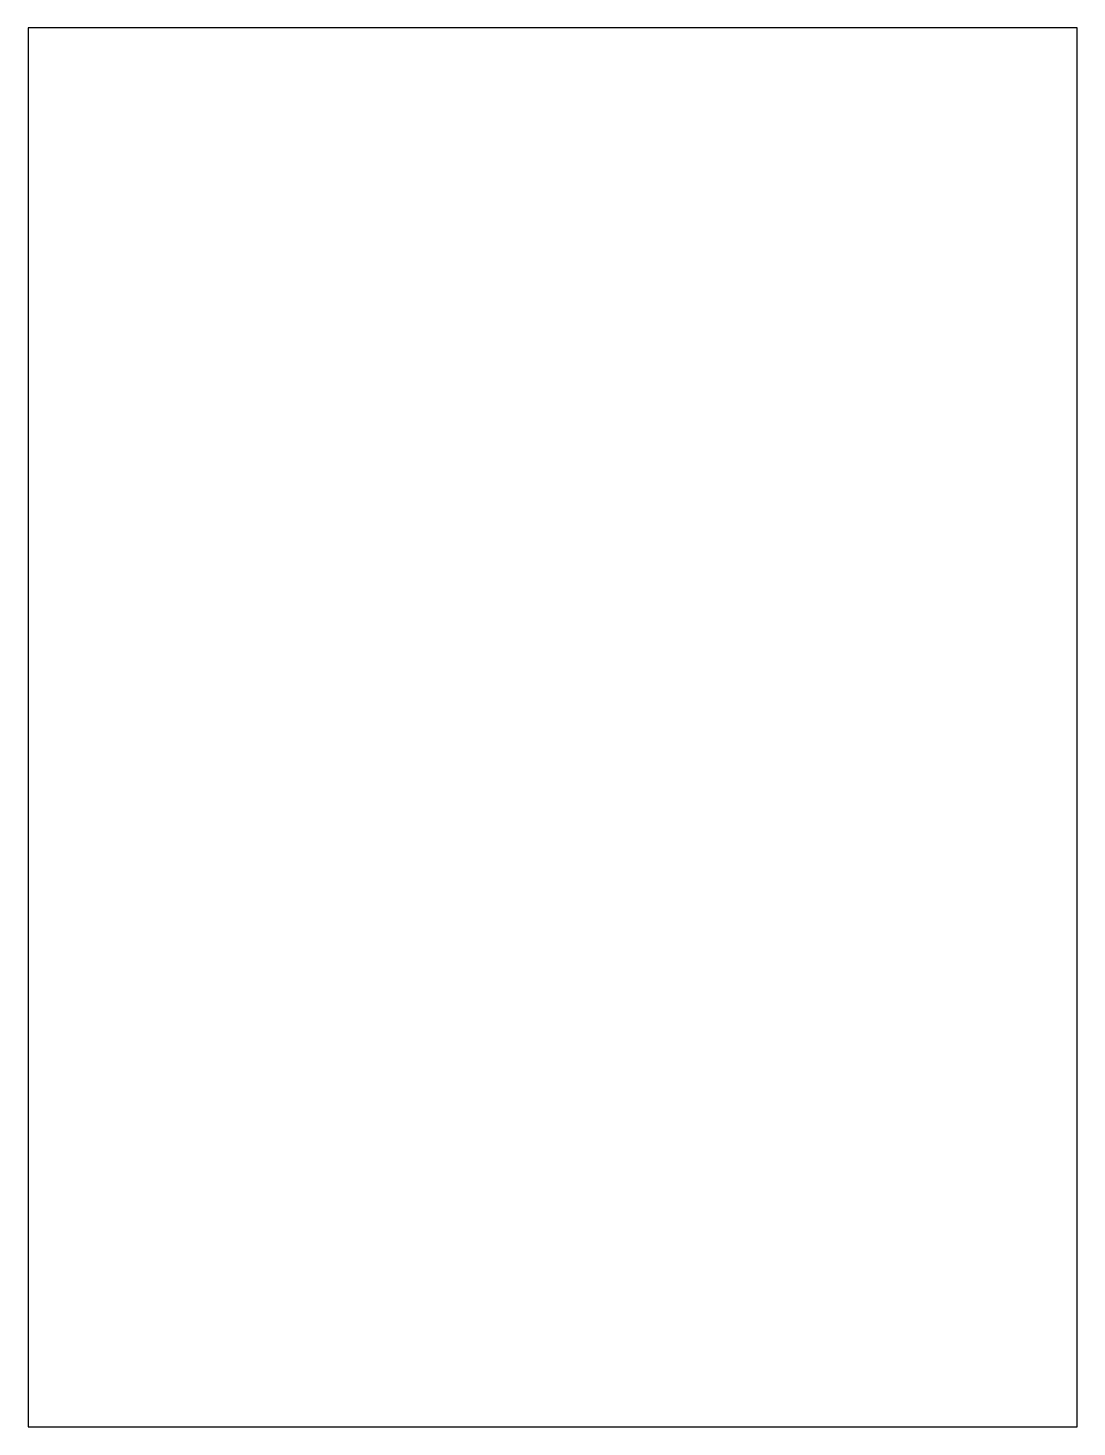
# Model space of a CAD drawing. Header units: millimetres. Extents: x -106.2 to -97.2, y 77.3 to 89.3.
import ezdxf

# ---------------------------------------------------------------- set-up
doc = ezdxf.new("R2010")
doc.units = ezdxf.units.MM

msp = doc.modelspace()

# ---------------------------------------------------------------- linework, layer by layer
at = {"color": 7, "linetype": 'Continuous', "lineweight": 25}
for p, q in [((-106.231, 89.274), (-106.231, 77.274)), ((-97.231, 89.274), (-106.231, 89.274)), ((-97.231, 77.274), (-97.231, 89.274)), ((-106.231, 77.274), (-97.231, 77.274))]:
    msp.add_line(p, q, dxfattribs=at)

doc.saveas('drawing.dxf')
